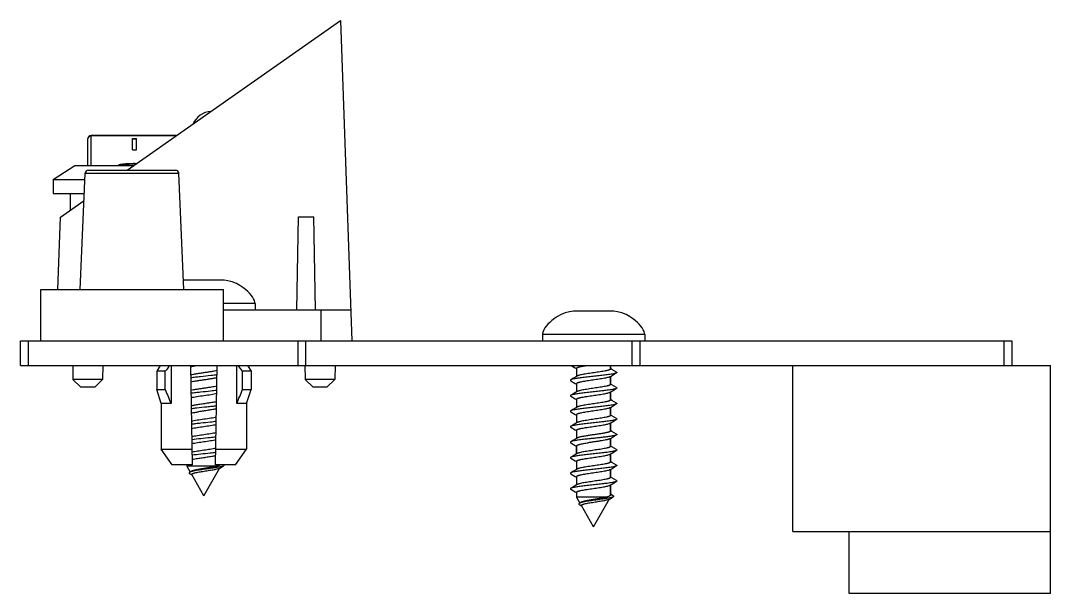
# Model space of a CAD drawing. Extents: x 0 to 420, y -115 to 297.
# Drawn here: x 213.9 to 280.4, y 152.2 to 189.2 of the extents above; entities that cross this region are included whole.
import ezdxf

# ---------------------------------------------------------------- set-up
doc = ezdxf.new("R2010")
doc.units = 0
doc.header["$LTSCALE"] = 23.1
doc.layers.get('0').update_dxf_attribs({"linetype": 'CONTINUOUS'})
doc.layers.add('02___PRT_ALL_AXES', color=7, linetype='CONTINUOUS')

msp = doc.modelspace()

# ---------------------------------------------------------------- linework, layer by layer
at = {"color": 7, "linetype": 'CONTINUOUS'}
for p, q in [((220.756, 179.543), (234.539, 189.194)), ((234.539, 189.194), (235.26, 168.543)), ((218.224, 179.843), (218.224, 181.577)), ((218.424, 179.843), (218.424, 181.777)), ((223.947, 181.777), (218.424, 181.777)), ((223.919, 181.758), (218.424, 181.758)), ((221.099, 180.864), (221.099, 181.599)), ((221.099, 181.599), (221.349, 181.599)), ((221.099, 181.572), (221.349, 181.572)), ((221.349, 180.864), (221.349, 181.599)), ((221.099, 180.864), (221.349, 180.864)), ((215.974, 178.943), (217.374, 179.843)), ((217.374, 179.843), (221.184, 179.843)), ((220.474, 179.891), (220.474, 179.862)), ((215.974, 178.943), (215.974, 178.043)), ((215.974, 178.943), (218.034, 178.943)), ((217.724, 171.843), (218.052, 179.352)), ((218.052, 179.352), (224.096, 179.352)), ((218.251, 179.543), (223.896, 179.543)), ((224.424, 171.843), (224.096, 179.352)), ((215.974, 178.043), (217.994, 178.043)), ((216.441, 176.522), (217.975, 177.596)), ((217.074, 178.043), (217.074, 176.965)), ((216.277, 171.843), (216.441, 176.522)), ((231.711, 170.543), (231.816, 176.543)), ((231.816, 176.543), (232.806, 176.543)), ((232.911, 170.543), (232.806, 176.543)), ((224.411, 172.443), (224.398, 172.441)), ((224.507, 172.443), (224.411, 172.443)), ((224.508, 172.442), (224.507, 172.443)), ((225.107, 172.443), (224.56, 172.443)), ((225.108, 172.442), (225.107, 172.443)), ((226.202, 172.443), (225.22, 172.443)), ((226.315, 172.443), (226.315, 172.442)), ((226.862, 172.443), (226.315, 172.443)), ((226.915, 172.443), (226.915, 172.442)), ((227.011, 172.443), (226.915, 172.443)), ((215.174, 168.543), (215.174, 171.843)), ((215.174, 171.843), (226.974, 171.843)), ((226.974, 168.543), (226.974, 171.843)), ((229.011, 170.943), (226.974, 170.943)), ((229.011, 170.943), (229.011, 170.543)), ((226.974, 170.543), (235.19, 170.543)), ((233.26, 170.543), (233.26, 168.543)), ((249.67, 170.443), (249.574, 170.443)), ((249.67, 170.442), (249.67, 170.443)), ((250.27, 170.443), (249.722, 170.443)), ((250.27, 170.442), (250.27, 170.443)), ((251.365, 170.443), (250.383, 170.443)), ((251.477, 170.443), (251.477, 170.442)), ((252.025, 170.443), (251.477, 170.443)), ((252.077, 170.443), (252.077, 170.442)), ((252.174, 170.443), (252.077, 170.443)), ((247.574, 168.943), (247.574, 168.543)), ((254.174, 168.943), (247.574, 168.943)), ((254.174, 168.943), (254.174, 168.543)), ((213.874, 166.943), (213.874, 168.543)), ((213.874, 168.543), (277.874, 168.543)), ((214.374, 166.943), (214.374, 168.543)), ((231.775, 168.543), (231.775, 166.943)), ((232.275, 168.543), (232.275, 166.943)), ((253.374, 166.943), (253.374, 168.543)), ((253.874, 166.943), (253.874, 168.543)), ((277.374, 168.543), (277.374, 166.943)), ((277.874, 168.543), (277.874, 166.943)), ((213.874, 166.943), (280.374, 166.943)), ((217.239, 166.944), (217.255, 166.043)), ((219.183, 166.944), (219.168, 166.043)), ((222.895, 166.943), (222.661, 166.569)), ((223.59, 166.943), (223.59, 164.492)), ((224.849, 166.943), (224.961, 160.543)), ((226.461, 160.543), (226.573, 166.943)), ((227.832, 164.492), (227.832, 166.943)), ((228.527, 166.943), (228.761, 166.569)), ((232.239, 166.944), (232.255, 166.043)), ((234.183, 166.944), (234.168, 166.043)), ((249.434, 166.943), (249.694, 166.79)), ((251.974, 166.724), (251.974, 166.943)), ((263.734, 156.243), (263.734, 166.943)), ((280.374, 152.243), (280.374, 166.943)), ((222.661, 166.569), (222.661, 165.392)), ((223.213, 166.569), (222.661, 166.569)), ((223.213, 165.392), (223.213, 166.569)), ((228.209, 165.392), (228.209, 166.569)), ((228.761, 166.569), (228.209, 166.569)), ((228.761, 166.569), (228.761, 165.392)), ((249.694, 166.79), (249.774, 166.742)), ((252.056, 166.695), (251.974, 166.743)), ((252.349, 166.522), (252.056, 166.695)), ((217.764, 165.543), (217.255, 166.043)), ((219.168, 166.043), (217.255, 166.043)), ((218.659, 165.543), (219.168, 166.043)), ((232.764, 165.543), (232.255, 166.043)), ((234.168, 166.043), (232.255, 166.043)), ((233.659, 165.543), (234.168, 166.043)), ((249.398, 165.964), (249.694, 165.79)), ((249.694, 165.79), (249.774, 165.742)), ((251.974, 165.724), (251.974, 166.242)), ((252.056, 165.695), (251.974, 165.743)), ((252.349, 165.522), (252.056, 165.695)), ((218.659, 165.543), (217.764, 165.543)), ((222.961, 164.492), (222.661, 165.392)), ((222.661, 165.392), (223.213, 165.392)), ((228.209, 165.392), (228.761, 165.392)), ((228.461, 164.492), (228.761, 165.392)), ((233.659, 165.543), (232.764, 165.543)), ((249.398, 164.964), (249.694, 164.79)), ((251.974, 164.724), (251.974, 165.242)), ((222.961, 164.492), (222.961, 161.543)), ((223.59, 164.492), (222.961, 164.492)), ((228.461, 164.492), (227.832, 164.492)), ((228.461, 164.492), (228.461, 161.543)), ((249.694, 164.79), (249.774, 164.742)), ((252.056, 164.695), (251.974, 164.743)), ((252.349, 164.522), (252.056, 164.695)), ((249.398, 163.964), (249.694, 163.79)), ((249.694, 163.79), (249.774, 163.742)), ((251.974, 163.724), (251.974, 164.242)), ((252.056, 163.695), (251.974, 163.743)), ((252.349, 163.522), (252.056, 163.695)), ((249.398, 162.964), (249.694, 162.79)), ((251.974, 162.724), (251.974, 163.242)), ((249.694, 162.79), (249.774, 162.742)), ((252.056, 162.695), (251.974, 162.743)), ((252.349, 162.522), (252.056, 162.695)), ((249.398, 161.964), (249.694, 161.79)), ((249.694, 161.79), (249.774, 161.742)), ((249.774, 161.243), (249.774, 161.762)), ((251.974, 161.724), (251.974, 162.242)), ((252.056, 161.695), (251.974, 161.743)), ((252.349, 161.522), (252.056, 161.695)), ((223.661, 160.543), (222.961, 161.543)), ((222.961, 161.543), (224.944, 161.543)), ((226.479, 161.543), (228.461, 161.543)), ((227.761, 160.543), (228.461, 161.543)), ((249.398, 160.964), (249.694, 160.79)), ((251.974, 160.724), (251.974, 161.242)), ((224.961, 160.543), (223.661, 160.543)), ((226.559, 160.448), (224.611, 160.448)), ((225.711, 158.543), (226.749, 160.34)), ((227.761, 160.543), (226.461, 160.543)), ((226.729, 160.328), (226.976, 160.472)), ((249.694, 160.79), (249.774, 160.742)), ((252.056, 160.695), (251.974, 160.743)), ((252.349, 160.522), (252.056, 160.695)), ((224.805, 159.965), (224.934, 159.889)), ((224.882, 160.105), (224.828, 160.072)), ((225.711, 158.543), (224.925, 159.904)), ((249.398, 159.964), (249.694, 159.79)), ((249.694, 159.79), (249.774, 159.742)), ((251.974, 159.724), (251.974, 160.242)), ((252.056, 159.695), (251.974, 159.743)), ((252.349, 159.522), (252.056, 159.695)), ((249.398, 158.964), (249.694, 158.79)), ((251.974, 158.603), (251.974, 159.242)), ((249.694, 158.79), (249.774, 158.742)), ((251.721, 158.448), (249.774, 158.448)), ((250.874, 156.543), (251.911, 158.34)), ((251.892, 158.328), (252.139, 158.472)), ((252.142, 158.538), (251.974, 158.64)), ((249.968, 157.965), (250.096, 157.889)), ((250.045, 158.105), (249.991, 158.072)), ((250.874, 156.543), (250.088, 157.904)), ((263.734, 156.243), (280.374, 156.243)), ((267.374, 152.243), (267.374, 156.243)), ((280.374, 152.243), (267.374, 152.243))]:
    msp.add_line(p, q, dxfattribs=at)
for points in [[(229.011, 170.943), (229.005, 171.018), (228.974, 171.136), (228.921, 171.254), (228.851, 171.371), (228.764, 171.489), (228.66, 171.608), (228.538, 171.729), (228.396, 171.852), (228.23, 171.977), (228.037, 172.101), (227.808, 172.225), (227.541, 172.338), (227.259, 172.416), (227.011, 172.443)], [(249.574, 170.443), (249.325, 170.416), (249.044, 170.338), (248.777, 170.225), (248.548, 170.101), (248.355, 169.977), (248.189, 169.852), (248.047, 169.729), (247.925, 169.608), (247.821, 169.489), (247.734, 169.371), (247.664, 169.254), (247.611, 169.136), (247.58, 169.018), (247.574, 168.943)], [(254.174, 168.943), (254.167, 169.018), (254.136, 169.136), (254.084, 169.254), (254.013, 169.371), (253.926, 169.489), (253.822, 169.608), (253.7, 169.729), (253.558, 169.852), (253.393, 169.977), (253.2, 170.101), (252.971, 170.225), (252.703, 170.338), (252.422, 170.416), (252.174, 170.443)], [(249.807, 166.263), (249.54, 166.105), (249.398, 166.022)], [(251.941, 166.223), (252.205, 166.379), (252.349, 166.464)], [(249.807, 165.263), (249.54, 165.105), (249.398, 165.022)], [(251.941, 165.223), (252.205, 165.379), (252.349, 165.464)], [(249.807, 164.263), (249.54, 164.105), (249.398, 164.022)], [(251.941, 164.223), (252.205, 164.379), (252.349, 164.464)], [(249.807, 163.263), (249.54, 163.105), (249.398, 163.022)], [(251.941, 163.223), (252.205, 163.379), (252.349, 163.464)], [(249.807, 162.263), (249.54, 162.105), (249.398, 162.022)], [(251.941, 162.223), (252.205, 162.379), (252.349, 162.464)], [(249.807, 161.263), (249.54, 161.105), (249.398, 161.022)], [(251.941, 161.223), (252.205, 161.379), (252.349, 161.464)], [(251.941, 160.223), (252.205, 160.379), (252.349, 160.464)], [(249.807, 160.263), (249.54, 160.105), (249.398, 160.022)], [(249.807, 159.263), (249.54, 159.105), (249.398, 159.022)], [(251.941, 159.223), (252.205, 159.379), (252.349, 159.464)]]:
    msp.add_lwpolyline(points, dxfattribs=at)
for centre, radius, start, end in [((226.277, 181.943), 1.4, 94.52496, 155.6671), ((218.424, 181.577), 0.2, 90.85647, 179.99692), ((218.424, 181.58), 0.197, 90.00031, 90.86641), ((218.251, 179.343), 0.2, 90, 177.5), ((223.896, 179.343), 0.2, 2.5, 90), ((224.56, 171.132), 1.31, 90.01825, 92.30798), ((225.217, 166.8), 5.642, 89.96699, 91.11266), ((226.205, 166.8), 5.642, 88.88734, 90.03301), ((226.862, 171.132), 1.31, 87.69202, 89.98175), ((249.723, 169.132), 1.31, 90.01825, 92.30798), ((250.38, 164.8), 5.642, 89.96699, 91.11266), ((251.368, 164.8), 5.642, 88.88734, 90.03301), ((252.025, 169.132), 1.31, 87.69202, 89.98175), ((240.752, 153.201), 22.052, 141.45179, 142.6854), ((210.671, 153.201), 22.052, 37.31459, 38.54819), ((265.522, 182.57), 45.664, 202.09879, 203.32298), ((185.9, 182.57), 45.663, 336.67698, 337.90118), ((225.623, 165.831), 4.32, 281.30204, 281.43559)]:
    msp.add_arc(centre, radius, start, end, dxfattribs=at)
for points, knots in [([(218.224, 181.577), (218.224, 181.601), (218.235, 181.649), (218.28, 181.709), (218.346, 181.749), (218.398, 181.758), (218.424, 181.758)], [0, 0, 0, 0, 0.238313, 0.483598, 0.738487, 1, 1, 1, 1]), ([(220.224, 179.891), (220.224, 179.895), (220.229, 179.9), (220.237, 179.904), (220.253, 179.91), (220.279, 179.918), (220.32, 179.927), (220.37, 179.936), (220.457, 179.948), (220.587, 179.962), (220.764, 179.975), (220.962, 179.984), (221.173, 179.988), (221.316, 179.987), (221.388, 179.986)], [0, 0, 0, 0, 0.008413, 0.01555, 0.024953, 0.050746, 0.085783, 0.129741, 0.182132, 0.309654, 0.462477, 0.63383, 0.815873, 1, 1, 1, 1]), ([(220.25, 179.877), (220.246, 179.878), (220.239, 179.88), (220.23, 179.883), (220.224, 179.888), (220.224, 179.891)], [0, 0, 0, 0, 0.383519, 0.670962, 1, 1, 1, 1]), ([(220.249, 179.879), (220.261, 179.883), (220.288, 179.89), (220.361, 179.905), (220.423, 179.914), (220.468, 179.919)], [0, 0, 0, 0, 0.161637, 0.384267, 1, 1, 1, 1]), ([(220.47, 179.856), (220.424, 179.858), (220.362, 179.861), (220.289, 179.869), (220.261, 179.874), (220.25, 179.877)], [0, 0, 0, 0, 0.617101, 0.839567, 1, 1, 1, 1]), ([(220.468, 179.919), (220.535, 179.927), (220.681, 179.94), (220.828, 179.949), (220.907, 179.952)], [0, 0, 0, 0, 0.455749, 1, 1, 1, 1]), ([(221.188, 179.846), (221.056, 179.846), (220.867, 179.847), (220.627, 179.85), (220.519, 179.854), (220.47, 179.856)], [0, 0, 0, 0, 0.550479, 0.792491, 1, 1, 1, 1]), ([(221.348, 179.958), (221.294, 179.959), (221.186, 179.959), (221.028, 179.957), (220.879, 179.951), (220.747, 179.942), (220.649, 179.932), (220.584, 179.923), (220.546, 179.917), (220.516, 179.911), (220.496, 179.905), (220.484, 179.901), (220.478, 179.898), (220.474, 179.894), (220.474, 179.891)], [0, 0, 0, 0, 0.183962, 0.366429, 0.537642, 0.690678, 0.818062, 0.870421, 0.914432, 0.949444, 0.975158, 0.98452, 0.991624, 1, 1, 1, 1]), ([(220.474, 179.891), (220.474, 179.889), (220.477, 179.886), (220.482, 179.884), (220.491, 179.88), (220.507, 179.877), (220.543, 179.871), (220.602, 179.866), (220.691, 179.861), (220.799, 179.857), (220.922, 179.854), (221.057, 179.853), (221.15, 179.853), (221.198, 179.852)], [0, 0, 0, 0, 0.008351, 0.015102, 0.023939, 0.048175, 0.081253, 0.173124, 0.295802, 0.44564, 0.616687, 0.803761, 1, 1, 1, 1]), ([(220.474, 179.862), (220.474, 179.861), (220.474, 179.858), (220.477, 179.856), (220.479, 179.855)], [0, 0, 0, 0, 0.191693, 1, 1, 1, 1]), ([(224.847, 166.868), (224.907, 166.882), (225.041, 166.909), (225.175, 166.931), (225.249, 166.943)], [0, 0, 0, 0, 0.454883, 1, 1, 1, 1]), ([(249.774, 166.762), (249.774, 166.766), (249.776, 166.774), (249.785, 166.786), (249.8, 166.797), (249.819, 166.808), (249.844, 166.819), (249.886, 166.835), (249.952, 166.855), (250.045, 166.877), (250.155, 166.899), (250.278, 166.921), (250.366, 166.936), (250.411, 166.943)], [0, 0, 0, 0, 0.017212, 0.037975, 0.064378, 0.097386, 0.13738, 0.184483, 0.299684, 0.441569, 0.607714, 0.795051, 1, 1, 1, 1]), ([(226.571, 166.617), (226.514, 166.603), (226.387, 166.578), (226.183, 166.544), (225.955, 166.509), (225.715, 166.474), (225.475, 166.44), (225.247, 166.405), (225.042, 166.371), (224.914, 166.345), (224.856, 166.332)], [0, 0, 0, 0, 0.101802, 0.222907, 0.357542, 0.499179, 0.640924, 0.775881, 0.897506, 1, 1, 1, 1]), ([(226.566, 166.339), (226.431, 166.322), (226.072, 166.28), (225.604, 166.232), (225.171, 166.185), (224.962, 166.16), (224.863, 166.147)], [0, 0, 0, 0, 0.238028, 0.631977, 0.824112, 1, 1, 1, 1]), ([(252.349, 166.464), (252.34, 166.458), (252.317, 166.448), (252.277, 166.435), (252.226, 166.421), (252.139, 166.402), (252.007, 166.378), (251.786, 166.346), (251.491, 166.31), (251.127, 166.27), (250.747, 166.229), (250.374, 166.189), (250.081, 166.155), (249.87, 166.127), (249.735, 166.106), (249.62, 166.086), (249.525, 166.066), (249.46, 166.048), (249.421, 166.033), (249.405, 166.026), (249.398, 166.022)], [0, 0, 0, 0, 0.010762, 0.024902, 0.042426, 0.063266, 0.114358, 0.176806, 0.287759, 0.412844, 0.54374, 0.671719, 0.788256, 0.839778, 0.885643, 0.92511, 0.957573, 0.982589, 0.992239, 1, 1, 1, 1]), ([(251.974, 166.724), (251.974, 166.719), (251.969, 166.707), (251.954, 166.693), (251.931, 166.679), (251.9, 166.665), (251.861, 166.651), (251.813, 166.636), (251.758, 166.622), (251.671, 166.602), (251.546, 166.578), (251.316, 166.539), (251.003, 166.492), (250.682, 166.446), (250.43, 166.408), (250.258, 166.38), (250.106, 166.352), (249.98, 166.324), (249.892, 166.299), (249.837, 166.279), (249.816, 166.268), (249.807, 166.263)], [0, 0, 0, 0, 0.006752, 0.01558, 0.027474, 0.042774, 0.061561, 0.083787, 0.109334, 0.138035, 0.204044, 0.279823, 0.450929, 0.62977, 0.714963, 0.793673, 0.863417, 0.922057, 0.967905, 0.985692, 1, 1, 1, 1]), ([(252.349, 166.522), (252.353, 166.52), (252.359, 166.515), (252.367, 166.508), (252.372, 166.501), (252.374, 166.493), (252.372, 166.485), (252.367, 166.478), (252.359, 166.47), (252.353, 166.466), (252.349, 166.464)], [0, 0, 0, 0, 0.164204, 0.297912, 0.406509, 0.499988, 0.593454, 0.70208, 0.835832, 1, 1, 1, 1]), ([(226.563, 166.153), (226.506, 166.14), (226.38, 166.115), (226.177, 166.081), (225.952, 166.047), (225.715, 166.012), (225.478, 165.978), (225.252, 165.944), (225.049, 165.91), (224.922, 165.885), (224.864, 165.872)], [0, 0, 0, 0, 0.102429, 0.223648, 0.358016, 0.499191, 0.640473, 0.77516, 0.896892, 1, 1, 1, 1]), ([(226.554, 165.613), (226.496, 165.6), (226.371, 165.575), (226.171, 165.542), (225.948, 165.508), (225.715, 165.474), (225.481, 165.441), (225.259, 165.407), (225.057, 165.373), (224.931, 165.349), (224.874, 165.336)], [0, 0, 0, 0, 0.103163, 0.224517, 0.35858, 0.499207, 0.639944, 0.774323, 0.896178, 1, 1, 1, 1]), ([(249.398, 166.022), (249.395, 166.02), (249.388, 166.015), (249.38, 166.008), (249.375, 166.001), (249.373, 165.993), (249.375, 165.985), (249.38, 165.978), (249.388, 165.97), (249.395, 165.966), (249.398, 165.964)], [0, 0, 0, 0, 0.164216, 0.297953, 0.406529, 0.499994, 0.593454, 0.702043, 0.835803, 1, 1, 1, 1]), ([(251.941, 166.223), (251.932, 166.217), (251.91, 166.207), (251.856, 166.186), (251.768, 166.162), (251.641, 166.134), (251.489, 166.106), (251.318, 166.078), (251.065, 166.039), (250.745, 165.994), (250.431, 165.947), (250.201, 165.908), (250.077, 165.884), (249.989, 165.864), (249.934, 165.849), (249.887, 165.835), (249.847, 165.821), (249.816, 165.807), (249.793, 165.793), (249.778, 165.778), (249.774, 165.767), (249.774, 165.762)], [0, 0, 0, 0, 0.014307, 0.032092, 0.077938, 0.136576, 0.206322, 0.285029, 0.370218, 0.549062, 0.720175, 0.795956, 0.861967, 0.890669, 0.916215, 0.93844, 0.957226, 0.972525, 0.98442, 0.993248, 1, 1, 1, 1]), ([(251.974, 165.724), (251.974, 165.719), (251.969, 165.707), (251.954, 165.693), (251.931, 165.679), (251.9, 165.665), (251.861, 165.651), (251.813, 165.636), (251.758, 165.622), (251.671, 165.602), (251.546, 165.578), (251.316, 165.539), (251.003, 165.492), (250.682, 165.446), (250.43, 165.408), (250.258, 165.38), (250.106, 165.352), (249.98, 165.324), (249.892, 165.299), (249.837, 165.279), (249.816, 165.268), (249.807, 165.263)], [0, 0, 0, 0, 0.006752, 0.01558, 0.027474, 0.042773, 0.061558, 0.083782, 0.109327, 0.138026, 0.204035, 0.279819, 0.45094, 0.629782, 0.714975, 0.793686, 0.86343, 0.922066, 0.967909, 0.985693, 1, 1, 1, 1]), ([(226.545, 165.337), (226.413, 165.32), (226.062, 165.279), (225.603, 165.232), (225.18, 165.186), (224.976, 165.162), (224.878, 165.149)], [0, 0, 0, 0, 0.238847, 0.631913, 0.82372, 1, 1, 1, 1]), ([(224.882, 164.876), (224.939, 164.889), (225.064, 164.913), (225.342, 164.959), (225.715, 165.012), (226.087, 165.066), (226.364, 165.112), (226.488, 165.136), (226.545, 165.149)], [0, 0, 0, 0, 0.104418, 0.22637, 0.500765, 0.774748, 0.896218, 1, 1, 1, 1]), ([(249.398, 165.022), (249.395, 165.02), (249.388, 165.015), (249.38, 165.008), (249.375, 165.001), (249.373, 164.993), (249.375, 164.985), (249.38, 164.978), (249.388, 164.97), (249.395, 164.966), (249.398, 164.964)], [0, 0, 0, 0, 0.164173, 0.297891, 0.40651, 0.499994, 0.593473, 0.702102, 0.835838, 1, 1, 1, 1]), ([(252.349, 165.464), (252.34, 165.458), (252.317, 165.448), (252.277, 165.435), (252.226, 165.421), (252.139, 165.402), (252.007, 165.378), (251.786, 165.346), (251.491, 165.31), (251.127, 165.27), (250.747, 165.229), (250.374, 165.189), (250.081, 165.155), (249.87, 165.127), (249.735, 165.106), (249.62, 165.086), (249.525, 165.066), (249.46, 165.048), (249.421, 165.033), (249.405, 165.026), (249.398, 165.022)], [0, 0, 0, 0, 0.010762, 0.024901, 0.042427, 0.063265, 0.114356, 0.176805, 0.287759, 0.412843, 0.543739, 0.671717, 0.788256, 0.839776, 0.885641, 0.92511, 0.957571, 0.982587, 0.992237, 1, 1, 1, 1]), ([(249.774, 164.762), (249.774, 164.767), (249.778, 164.778), (249.793, 164.793), (249.816, 164.807), (249.847, 164.821), (249.887, 164.835), (249.934, 164.849), (249.989, 164.864), (250.077, 164.884), (250.201, 164.908), (250.431, 164.947), (250.745, 164.994), (251.065, 165.039), (251.318, 165.078), (251.489, 165.106), (251.641, 165.134), (251.768, 165.162), (251.856, 165.186), (251.91, 165.207), (251.932, 165.217), (251.941, 165.223)], [0, 0, 0, 0, 0.006752, 0.01558, 0.027474, 0.042772, 0.061557, 0.08378, 0.109326, 0.138025, 0.204034, 0.279817, 0.450936, 0.629779, 0.714973, 0.793685, 0.86343, 0.922065, 0.967908, 0.985693, 1, 1, 1, 1]), ([(252.349, 165.522), (252.353, 165.52), (252.359, 165.515), (252.367, 165.508), (252.372, 165.501), (252.374, 165.493), (252.372, 165.485), (252.367, 165.478), (252.359, 165.47), (252.353, 165.466), (252.349, 165.464)], [0, 0, 0, 0, 0.164182, 0.297953, 0.406566, 0.500024, 0.593492, 0.702072, 0.835786, 1, 1, 1, 1]), ([(225.371, 164.424), (225.285, 164.411), (225.125, 164.385), (224.966, 164.356), (224.894, 164.341)], [0, 0, 0, 0, 0.541456, 1, 1, 1, 1]), ([(226.53, 164.335), (226.431, 164.322), (226.224, 164.298), (225.796, 164.251), (225.468, 164.217), (225.248, 164.193)], [0, 0, 0, 0, 0.232649, 0.485162, 1, 1, 1, 1]), ([(226.534, 164.608), (226.454, 164.591), (226.276, 164.558), (225.992, 164.514), (225.685, 164.47), (225.476, 164.44), (225.371, 164.424)], [0, 0, 0, 0, 0.20998, 0.460471, 0.731169, 1, 1, 1, 1]), ([(252.349, 164.464), (252.34, 164.458), (252.317, 164.448), (252.277, 164.435), (252.226, 164.421), (252.139, 164.402), (252.007, 164.378), (251.786, 164.346), (251.491, 164.31), (251.127, 164.27), (250.747, 164.229), (250.374, 164.189), (250.081, 164.155), (249.87, 164.127), (249.735, 164.106), (249.62, 164.086), (249.525, 164.066), (249.46, 164.048), (249.421, 164.033), (249.405, 164.026), (249.398, 164.022)], [0, 0, 0, 0, 0.010761, 0.024901, 0.042425, 0.063265, 0.114356, 0.176805, 0.287759, 0.412843, 0.543739, 0.671718, 0.788256, 0.839777, 0.885641, 0.92511, 0.957573, 0.982587, 0.992239, 1, 1, 1, 1]), ([(251.974, 164.724), (251.974, 164.719), (251.969, 164.707), (251.954, 164.693), (251.931, 164.679), (251.9, 164.665), (251.861, 164.651), (251.813, 164.636), (251.758, 164.622), (251.671, 164.602), (251.546, 164.578), (251.316, 164.539), (251.003, 164.492), (250.682, 164.446), (250.43, 164.408), (250.258, 164.38), (250.106, 164.352), (249.98, 164.324), (249.892, 164.299), (249.837, 164.279), (249.816, 164.268), (249.807, 164.263)], [0, 0, 0, 0, 0.006752, 0.01558, 0.027476, 0.042776, 0.061564, 0.08379, 0.109338, 0.13804, 0.20405, 0.279829, 0.450943, 0.629782, 0.71497, 0.793674, 0.863417, 0.922057, 0.967905, 0.985692, 1, 1, 1, 1]), ([(252.349, 164.522), (252.353, 164.52), (252.359, 164.515), (252.367, 164.508), (252.372, 164.501), (252.374, 164.493), (252.372, 164.485), (252.367, 164.478), (252.359, 164.47), (252.353, 164.466), (252.349, 164.464)], [0, 0, 0, 0, 0.164216, 0.297955, 0.406531, 0.499995, 0.593454, 0.70204, 0.835799, 1, 1, 1, 1]), ([(225.248, 164.193), (225.217, 164.189), (225.099, 164.176), (224.982, 164.162), (224.895, 164.151)], [0, 0, 0, 0, 0.260803, 1, 1, 1, 1]), ([(224.901, 163.88), (224.973, 163.896), (225.129, 163.924), (225.286, 163.949), (225.371, 163.962)], [0, 0, 0, 0, 0.459788, 1, 1, 1, 1]), ([(226.517, 163.605), (226.461, 163.593), (226.339, 163.57), (226.072, 163.526), (225.714, 163.474), (225.356, 163.423), (225.088, 163.379), (224.966, 163.356), (224.91, 163.344)], [0, 0, 0, 0, 0.105756, 0.22759, 0.499354, 0.771467, 0.893709, 1, 1, 1, 1]), ([(226.525, 164.144), (226.445, 164.127), (226.268, 164.095), (225.986, 164.052), (225.682, 164.008), (225.474, 163.978), (225.371, 163.962)], [0, 0, 0, 0, 0.211234, 0.461842, 0.731951, 1, 1, 1, 1]), ([(249.398, 164.022), (249.395, 164.02), (249.388, 164.015), (249.38, 164.008), (249.375, 164.001), (249.373, 163.993), (249.375, 163.985), (249.38, 163.978), (249.388, 163.97), (249.395, 163.966), (249.398, 163.964)], [0, 0, 0, 0, 0.164165, 0.297916, 0.406544, 0.500013, 0.593494, 0.702095, 0.835803, 1, 1, 1, 1]), ([(251.941, 164.223), (251.932, 164.217), (251.91, 164.207), (251.856, 164.186), (251.768, 164.162), (251.641, 164.134), (251.489, 164.106), (251.318, 164.078), (251.065, 164.039), (250.745, 163.994), (250.431, 163.947), (250.201, 163.908), (250.077, 163.884), (249.989, 163.864), (249.934, 163.849), (249.887, 163.835), (249.847, 163.821), (249.816, 163.807), (249.793, 163.793), (249.778, 163.778), (249.774, 163.767), (249.774, 163.762)], [0, 0, 0, 0, 0.014307, 0.032092, 0.077938, 0.136576, 0.206322, 0.285029, 0.370218, 0.549062, 0.720175, 0.795956, 0.861967, 0.890669, 0.916215, 0.93844, 0.957226, 0.972525, 0.98442, 0.993248, 1, 1, 1, 1]), ([(251.974, 163.724), (251.974, 163.719), (251.969, 163.707), (251.954, 163.693), (251.931, 163.679), (251.9, 163.665), (251.861, 163.651), (251.813, 163.636), (251.758, 163.622), (251.671, 163.602), (251.546, 163.578), (251.316, 163.539), (251.003, 163.492), (250.682, 163.446), (250.43, 163.408), (250.258, 163.38), (250.106, 163.352), (249.98, 163.324), (249.892, 163.299), (249.837, 163.279), (249.816, 163.268), (249.807, 163.263)], [0, 0, 0, 0, 0.006752, 0.01558, 0.027473, 0.042772, 0.061557, 0.083781, 0.109326, 0.138027, 0.204036, 0.279818, 0.450931, 0.629774, 0.714969, 0.793681, 0.863427, 0.922063, 0.967907, 0.985693, 1, 1, 1, 1]), ([(226.513, 163.333), (226.386, 163.317), (226.049, 163.278), (225.609, 163.232), (225.203, 163.188), (225.007, 163.165), (224.912, 163.153)], [0, 0, 0, 0, 0.239753, 0.631181, 0.822647, 1, 1, 1, 1]), ([(224.919, 162.884), (224.975, 162.896), (225.096, 162.918), (225.361, 162.961), (225.714, 163.012), (226.067, 163.063), (226.332, 163.107), (226.452, 163.129), (226.508, 163.141)], [0, 0, 0, 0, 0.106837, 0.229165, 0.500617, 0.771736, 0.893674, 1, 1, 1, 1]), ([(249.398, 163.022), (249.395, 163.02), (249.388, 163.015), (249.38, 163.008), (249.375, 163.001), (249.373, 162.993), (249.375, 162.985), (249.38, 162.978), (249.388, 162.97), (249.395, 162.966), (249.398, 162.964)], [0, 0, 0, 0, 0.164197, 0.297957, 0.406548, 0.500007, 0.593472, 0.702048, 0.835782, 1, 1, 1, 1]), ([(252.349, 163.464), (252.34, 163.458), (252.317, 163.448), (252.277, 163.435), (252.226, 163.421), (252.139, 163.402), (252.007, 163.378), (251.786, 163.346), (251.491, 163.31), (251.127, 163.27), (250.747, 163.229), (250.374, 163.189), (250.081, 163.155), (249.87, 163.127), (249.735, 163.106), (249.62, 163.086), (249.525, 163.066), (249.46, 163.048), (249.421, 163.033), (249.405, 163.026), (249.398, 163.022)], [0, 0, 0, 0, 0.010762, 0.024902, 0.042426, 0.063266, 0.114358, 0.176806, 0.287759, 0.412844, 0.54374, 0.671719, 0.788256, 0.839778, 0.885642, 0.92511, 0.957574, 0.982589, 0.99224, 1, 1, 1, 1]), ([(249.774, 162.762), (249.774, 162.767), (249.778, 162.778), (249.793, 162.793), (249.816, 162.807), (249.847, 162.821), (249.887, 162.835), (249.934, 162.849), (249.989, 162.864), (250.077, 162.884), (250.201, 162.908), (250.431, 162.947), (250.745, 162.994), (251.065, 163.039), (251.318, 163.078), (251.489, 163.106), (251.641, 163.134), (251.768, 163.162), (251.856, 163.186), (251.91, 163.207), (251.932, 163.217), (251.941, 163.223)], [0, 0, 0, 0, 0.006752, 0.01558, 0.027475, 0.042774, 0.06156, 0.083785, 0.10933, 0.13803, 0.204039, 0.279824, 0.450946, 0.629785, 0.714975, 0.793684, 0.863428, 0.922065, 0.967909, 0.985694, 1, 1, 1, 1]), ([(252.349, 163.522), (252.353, 163.52), (252.359, 163.515), (252.367, 163.508), (252.372, 163.501), (252.374, 163.493), (252.372, 163.485), (252.367, 163.478), (252.359, 163.47), (252.353, 163.466), (252.349, 163.464)], [0, 0, 0, 0, 0.164203, 0.29791, 0.406506, 0.499985, 0.593452, 0.702077, 0.835832, 1, 1, 1, 1]), ([(226.498, 162.601), (226.442, 162.589), (226.323, 162.567), (226.062, 162.524), (225.714, 162.474), (225.367, 162.424), (225.105, 162.382), (224.985, 162.359), (224.93, 162.348)], [0, 0, 0, 0, 0.106972, 0.229015, 0.49936, 0.77003, 0.89248, 1, 1, 1, 1]), ([(226.494, 162.33), (226.368, 162.315), (226.04, 162.277), (225.518, 162.223), (225.122, 162.18), (224.93, 162.156)], [0, 0, 0, 0, 0.240372, 0.630936, 1, 1, 1, 1]), ([(250.534, 162.424), (250.45, 162.411), (250.329, 162.392), (250.174, 162.364), (250.074, 162.345), (249.986, 162.325), (249.912, 162.305), (249.853, 162.286), (249.82, 162.271), (249.807, 162.263)], [0, 0, 0, 0, 0.340127, 0.492792, 0.630716, 0.751847, 0.854489, 0.937396, 1, 1, 1, 1]), ([(252.349, 162.464), (252.337, 162.457), (252.307, 162.444), (252.254, 162.428), (252.185, 162.412), (252.101, 162.395), (252.003, 162.378), (251.849, 162.355), (251.63, 162.326), (251.345, 162.293), (251.038, 162.26), (250.724, 162.227), (250.514, 162.204), (250.41, 162.193)], [0, 0, 0, 0, 0.020824, 0.049405, 0.085689, 0.129383, 0.180067, 0.23721, 0.368331, 0.516995, 0.676605, 0.840032, 1, 1, 1, 1]), ([(251.974, 162.724), (251.974, 162.721), (251.972, 162.714), (251.966, 162.704), (251.956, 162.695), (251.936, 162.681), (251.902, 162.665), (251.85, 162.647), (251.784, 162.629), (251.707, 162.61), (251.617, 162.592), (251.479, 162.566), (251.287, 162.535), (251.043, 162.498), (250.789, 162.462), (250.618, 162.437), (250.534, 162.424)], [0, 0, 0, 0, 0.006428, 0.013812, 0.02279, 0.033713, 0.061961, 0.099071, 0.144875, 0.198927, 0.260585, 0.329069, 0.482853, 0.652087, 0.827623, 1, 1, 1, 1]), ([(252.349, 162.522), (252.353, 162.52), (252.359, 162.515), (252.367, 162.508), (252.372, 162.501), (252.374, 162.493), (252.372, 162.485), (252.367, 162.478), (252.359, 162.47), (252.353, 162.466), (252.349, 162.464)], [0, 0, 0, 0, 0.164163, 0.297894, 0.406521, 0.500003, 0.593486, 0.702108, 0.835831, 1, 1, 1, 1]), ([(226.489, 162.137), (226.434, 162.126), (226.315, 162.104), (226.057, 162.062), (225.714, 162.012), (225.37, 161.963), (225.112, 161.921), (224.993, 161.899), (224.937, 161.888)], [0, 0, 0, 0, 0.107527, 0.229691, 0.499488, 0.769553, 0.89204, 1, 1, 1, 1]), ([(249.398, 162.022), (249.395, 162.02), (249.388, 162.015), (249.38, 162.008), (249.375, 162.001), (249.373, 161.993), (249.375, 161.985), (249.38, 161.978), (249.388, 161.97), (249.395, 161.966), (249.398, 161.964)], [0, 0, 0, 0, 0.164219, 0.29794, 0.406519, 0.499988, 0.593448, 0.702049, 0.835812, 1, 1, 1, 1]), ([(250.41, 162.193), (250.289, 162.179), (250.115, 162.159), (249.893, 162.13), (249.752, 162.109), (249.63, 162.088), (249.531, 162.067), (249.463, 162.049), (249.422, 162.034), (249.405, 162.026), (249.398, 162.022)], [0, 0, 0, 0, 0.354422, 0.511601, 0.651696, 0.772271, 0.871335, 0.947431, 0.976638, 1, 1, 1, 1]), ([(249.774, 161.762), (249.774, 161.766), (249.777, 161.776), (249.788, 161.789), (249.805, 161.801), (249.829, 161.813), (249.859, 161.825), (249.895, 161.838), (249.938, 161.85), (250.005, 161.868), (250.102, 161.889), (250.232, 161.913), (250.378, 161.938), (250.481, 161.954), (250.534, 161.962)], [0, 0, 0, 0, 0.016182, 0.036312, 0.06254, 0.095748, 0.136249, 0.184075, 0.23909, 0.301075, 0.444639, 0.611636, 0.79825, 1, 1, 1, 1]), ([(251.974, 161.724), (251.974, 161.719), (251.969, 161.707), (251.954, 161.693), (251.931, 161.679), (251.9, 161.665), (251.861, 161.651), (251.813, 161.636), (251.758, 161.622), (251.671, 161.602), (251.546, 161.578), (251.316, 161.539), (251.003, 161.492), (250.682, 161.446), (250.43, 161.408), (250.258, 161.38), (250.106, 161.352), (249.98, 161.324), (249.892, 161.299), (249.837, 161.279), (249.816, 161.268), (249.807, 161.263)], [0, 0, 0, 0, 0.006752, 0.015579, 0.027474, 0.042773, 0.061559, 0.083785, 0.109331, 0.138032, 0.204041, 0.27982, 0.450925, 0.629766, 0.71496, 0.793672, 0.863418, 0.922057, 0.967905, 0.985692, 1, 1, 1, 1]), ([(251.941, 162.223), (251.93, 162.217), (251.905, 162.205), (251.861, 162.189), (251.807, 162.173), (251.716, 162.15), (251.582, 162.122), (251.399, 162.091), (251.195, 162.059), (250.977, 162.027), (250.755, 161.995), (250.607, 161.973), (250.534, 161.962)], [0, 0, 0, 0, 0.025632, 0.058219, 0.097671, 0.143726, 0.253953, 0.384737, 0.530853, 0.686368, 0.84491, 1, 1, 1, 1]), ([(226.47, 161.595), (226.415, 161.584), (226.298, 161.563), (226.044, 161.522), (225.707, 161.473), (225.371, 161.425), (225.118, 161.384), (225.001, 161.362), (224.946, 161.351)], [0, 0, 0, 0, 0.108862, 0.231552, 0.500728, 0.769528, 0.891759, 1, 1, 1, 1]), ([(226.477, 161.328), (226.355, 161.313), (226.034, 161.277), (225.524, 161.223), (225.137, 161.181), (224.949, 161.158)], [0, 0, 0, 0, 0.240769, 0.63052, 1, 1, 1, 1]), ([(224.952, 160.891), (225.006, 160.902), (225.123, 160.923), (225.342, 160.958), (225.61, 160.997), (225.915, 161.041), (226.204, 161.085), (226.387, 161.117), (226.472, 161.133)], [0, 0, 0, 0, 0.108727, 0.231258, 0.431434, 0.637029, 0.831685, 1, 1, 1, 1]), ([(249.398, 161.022), (249.395, 161.02), (249.388, 161.015), (249.38, 161.008), (249.375, 161.001), (249.373, 160.993), (249.375, 160.985), (249.38, 160.978), (249.388, 160.97), (249.395, 160.966), (249.398, 160.964)], [0, 0, 0, 0, 0.164184, 0.297896, 0.406506, 0.499989, 0.593463, 0.702094, 0.835837, 1, 1, 1, 1]), ([(252.349, 161.464), (252.34, 161.458), (252.317, 161.448), (252.277, 161.435), (252.226, 161.421), (252.139, 161.402), (252.007, 161.378), (251.786, 161.346), (251.491, 161.31), (251.127, 161.27), (250.747, 161.229), (250.374, 161.189), (250.081, 161.155), (249.87, 161.127), (249.735, 161.106), (249.62, 161.086), (249.525, 161.066), (249.46, 161.048), (249.421, 161.033), (249.405, 161.026), (249.398, 161.022)], [0, 0, 0, 0, 0.010763, 0.024901, 0.042427, 0.063265, 0.114356, 0.176805, 0.287759, 0.412843, 0.543739, 0.671717, 0.788256, 0.839776, 0.885641, 0.92511, 0.957571, 0.982588, 0.992237, 1, 1, 1, 1]), ([(249.774, 160.762), (249.774, 160.767), (249.778, 160.778), (249.793, 160.793), (249.816, 160.807), (249.847, 160.821), (249.887, 160.835), (249.934, 160.849), (249.989, 160.864), (250.077, 160.884), (250.201, 160.908), (250.431, 160.947), (250.745, 160.994), (251.065, 161.039), (251.318, 161.078), (251.489, 161.106), (251.641, 161.134), (251.768, 161.162), (251.856, 161.186), (251.91, 161.207), (251.932, 161.217), (251.941, 161.223)], [0, 0, 0, 0, 0.006752, 0.01558, 0.027475, 0.042776, 0.061563, 0.08379, 0.109337, 0.138039, 0.204049, 0.279833, 0.450954, 0.629791, 0.714975, 0.79368, 0.863423, 0.922061, 0.967907, 0.985693, 1, 1, 1, 1]), ([(252.349, 161.522), (252.353, 161.52), (252.359, 161.515), (252.367, 161.508), (252.372, 161.501), (252.374, 161.493), (252.372, 161.485), (252.367, 161.478), (252.359, 161.47), (252.353, 161.466), (252.349, 161.464)], [0, 0, 0, 0, 0.164175, 0.297934, 0.406551, 0.500014, 0.593489, 0.702078, 0.835786, 1, 1, 1, 1]), ([(226.976, 160.472), (226.969, 160.468), (226.951, 160.46), (226.907, 160.443), (226.836, 160.422), (226.732, 160.399), (226.607, 160.375), (226.461, 160.351), (226.239, 160.317), (226.002, 160.284), (225.759, 160.25), (225.576, 160.223), (225.4, 160.197), (225.236, 160.17), (225.091, 160.142), (224.968, 160.115), (224.882, 160.09), (224.828, 160.069), (224.807, 160.058), (224.798, 160.053)], [0, 0, 0, 0, 0.011742, 0.026237, 0.063524, 0.11155, 0.169508, 0.23624, 0.310289, 0.473209, 0.557976, 0.641938, 0.722714, 0.797911, 0.865203, 0.922434, 0.967765, 0.985556, 1, 1, 1, 1]), ([(226.559, 160.448), (226.492, 160.434), (226.348, 160.406), (226.119, 160.367), (225.871, 160.327), (225.621, 160.286), (225.383, 160.244), (225.2, 160.208), (225.073, 160.177), (224.995, 160.154), (224.933, 160.132), (224.897, 160.114), (224.882, 160.105)], [0, 0, 0, 0, 0.119378, 0.25732, 0.406327, 0.557641, 0.701775, 0.829119, 0.883666, 0.930796, 0.96973, 1, 1, 1, 1]), ([(224.925, 159.904), (224.923, 159.908), (224.919, 159.919), (224.926, 159.936), (224.941, 159.951), (224.964, 159.965), (224.995, 159.98), (225.034, 159.994), (225.08, 160.008), (225.155, 160.027), (225.262, 160.051), (225.406, 160.078), (225.563, 160.104), (225.728, 160.13), (225.896, 160.156), (226.061, 160.181), (226.217, 160.206), (226.36, 160.23), (226.484, 160.254), (226.588, 160.278), (226.66, 160.298), (226.704, 160.315), (226.722, 160.324), (226.729, 160.328)], [0, 0, 0, 0, 0.008339, 0.016698, 0.027433, 0.041658, 0.059726, 0.081652, 0.107312, 0.136486, 0.20426, 0.282399, 0.367959, 0.457829, 0.548888, 0.638116, 0.722676, 0.800014, 0.867932, 0.924654, 0.968881, 0.986083, 1, 1, 1, 1]), ([(226.772, 160.543), (226.761, 160.534), (226.733, 160.517), (226.663, 160.483), (226.602, 160.462), (226.559, 160.448)], [0, 0, 0, 0, 0.186276, 0.415336, 1, 1, 1, 1]), ([(226.98, 160.538), (226.984, 160.536), (226.991, 160.531), (226.999, 160.523), (227.005, 160.514), (227.007, 160.502), (227, 160.49), (226.988, 160.48), (226.981, 160.475), (226.976, 160.472)], [0, 0, 0, 0, 0.159479, 0.289598, 0.395892, 0.488901, 0.692728, 0.830773, 1, 1, 1, 1]), ([(252.349, 160.464), (252.34, 160.458), (252.317, 160.448), (252.277, 160.435), (252.226, 160.421), (252.139, 160.402), (252.007, 160.378), (251.786, 160.346), (251.491, 160.31), (251.127, 160.27), (250.747, 160.229), (250.374, 160.189), (250.081, 160.155), (249.87, 160.127), (249.735, 160.106), (249.62, 160.086), (249.525, 160.066), (249.46, 160.048), (249.421, 160.033), (249.405, 160.026), (249.398, 160.022)], [0, 0, 0, 0, 0.010761, 0.024901, 0.042426, 0.063265, 0.114356, 0.176805, 0.287759, 0.412843, 0.543739, 0.671718, 0.788256, 0.839777, 0.885641, 0.92511, 0.957572, 0.982587, 0.992238, 1, 1, 1, 1]), ([(251.974, 160.724), (251.974, 160.719), (251.969, 160.707), (251.954, 160.693), (251.931, 160.679), (251.9, 160.665), (251.861, 160.651), (251.813, 160.636), (251.758, 160.622), (251.671, 160.602), (251.546, 160.578), (251.316, 160.539), (251.003, 160.492), (250.682, 160.446), (250.43, 160.408), (250.258, 160.38), (250.106, 160.352), (249.98, 160.324), (249.892, 160.299), (249.837, 160.279), (249.816, 160.268), (249.807, 160.263)], [0, 0, 0, 0, 0.006752, 0.01558, 0.027475, 0.042774, 0.06156, 0.083784, 0.10933, 0.13803, 0.204039, 0.279823, 0.450946, 0.629784, 0.714975, 0.793684, 0.863428, 0.922065, 0.967909, 0.985694, 1, 1, 1, 1]), ([(252.349, 160.522), (252.353, 160.52), (252.359, 160.515), (252.367, 160.508), (252.372, 160.501), (252.374, 160.493), (252.372, 160.485), (252.367, 160.478), (252.359, 160.47), (252.353, 160.466), (252.349, 160.464)], [0, 0, 0, 0, 0.164209, 0.29796, 0.406538, 0.5, 0.593461, 0.702039, 0.835791, 1, 1, 1, 1]), ([(224.798, 160.053), (224.793, 160.049), (224.784, 160.043), (224.772, 160.032), (224.766, 160.021), (224.763, 160.005), (224.773, 159.988), (224.789, 159.975), (224.799, 159.968), (224.805, 159.965)], [0, 0, 0, 0, 0.154959, 0.281875, 0.386432, 0.479319, 0.687166, 0.827984, 1, 1, 1, 1]), ([(249.398, 160.022), (249.395, 160.02), (249.388, 160.015), (249.38, 160.008), (249.375, 160.001), (249.373, 159.993), (249.375, 159.985), (249.38, 159.978), (249.388, 159.97), (249.395, 159.966), (249.398, 159.964)], [0, 0, 0, 0, 0.164162, 0.297906, 0.406536, 0.50001, 0.593493, 0.702104, 0.835816, 1, 1, 1, 1]), ([(251.941, 160.223), (251.932, 160.217), (251.91, 160.207), (251.856, 160.186), (251.768, 160.162), (251.641, 160.134), (251.489, 160.106), (251.318, 160.078), (251.065, 160.039), (250.745, 159.994), (250.431, 159.947), (250.201, 159.908), (250.077, 159.884), (249.989, 159.864), (249.934, 159.849), (249.887, 159.835), (249.847, 159.821), (249.816, 159.807), (249.793, 159.793), (249.778, 159.778), (249.774, 159.767), (249.774, 159.762)], [0, 0, 0, 0, 0.014307, 0.032092, 0.077938, 0.136576, 0.206322, 0.285029, 0.370218, 0.549062, 0.720175, 0.795956, 0.861967, 0.890669, 0.916215, 0.93844, 0.957226, 0.972525, 0.98442, 0.993248, 1, 1, 1, 1]), ([(251.974, 159.724), (251.974, 159.719), (251.969, 159.707), (251.954, 159.693), (251.931, 159.679), (251.9, 159.665), (251.861, 159.651), (251.813, 159.636), (251.758, 159.622), (251.671, 159.602), (251.546, 159.578), (251.316, 159.539), (251.003, 159.492), (250.682, 159.446), (250.43, 159.408), (250.258, 159.38), (250.106, 159.352), (249.98, 159.324), (249.892, 159.299), (249.837, 159.279), (249.816, 159.268), (249.807, 159.263)], [0, 0, 0, 0, 0.006752, 0.01558, 0.027476, 0.042776, 0.061564, 0.083791, 0.109338, 0.13804, 0.20405, 0.279828, 0.450939, 0.629779, 0.714969, 0.793674, 0.863417, 0.922057, 0.967905, 0.985692, 1, 1, 1, 1]), ([(249.398, 159.022), (249.395, 159.02), (249.388, 159.015), (249.38, 159.008), (249.375, 159.001), (249.373, 158.993), (249.375, 158.985), (249.38, 158.978), (249.388, 158.97), (249.395, 158.966), (249.398, 158.964)], [0, 0, 0, 0, 0.164188, 0.29795, 0.406551, 0.500011, 0.59348, 0.70206, 0.835781, 1, 1, 1, 1]), ([(252.349, 159.464), (252.34, 159.458), (252.317, 159.448), (252.277, 159.435), (252.226, 159.421), (252.139, 159.402), (252.007, 159.378), (251.786, 159.346), (251.491, 159.31), (251.127, 159.27), (250.747, 159.229), (250.374, 159.189), (250.081, 159.155), (249.87, 159.127), (249.735, 159.106), (249.62, 159.086), (249.525, 159.066), (249.46, 159.048), (249.421, 159.033), (249.405, 159.026), (249.398, 159.022)], [0, 0, 0, 0, 0.010761, 0.024902, 0.042426, 0.063266, 0.114357, 0.176806, 0.287759, 0.412843, 0.543739, 0.671719, 0.788256, 0.839778, 0.885642, 0.92511, 0.957574, 0.982589, 0.99224, 1, 1, 1, 1]), ([(249.774, 158.762), (249.774, 158.767), (249.778, 158.778), (249.793, 158.793), (249.816, 158.807), (249.847, 158.821), (249.887, 158.835), (249.934, 158.849), (249.989, 158.864), (250.077, 158.884), (250.201, 158.908), (250.431, 158.947), (250.745, 158.994), (251.065, 159.039), (251.318, 159.078), (251.489, 159.106), (251.641, 159.134), (251.768, 159.162), (251.856, 159.186), (251.91, 159.207), (251.932, 159.217), (251.941, 159.223)], [0, 0, 0, 0, 0.006755, 0.015582, 0.027475, 0.042774, 0.061561, 0.083784, 0.109332, 0.138032, 0.204043, 0.279825, 0.450938, 0.629781, 0.71497, 0.793677, 0.863423, 0.922062, 0.967908, 0.985693, 1, 1, 1, 1]), ([(252.349, 159.522), (252.353, 159.52), (252.359, 159.515), (252.367, 159.508), (252.372, 159.501), (252.374, 159.493), (252.372, 159.485), (252.367, 159.478), (252.359, 159.47), (252.353, 159.466), (252.349, 159.464)], [0, 0, 0, 0, 0.164213, 0.297922, 0.40651, 0.499985, 0.593448, 0.702066, 0.835825, 1, 1, 1, 1]), ([(252.139, 158.472), (252.131, 158.468), (252.114, 158.46), (252.07, 158.443), (251.999, 158.422), (251.895, 158.399), (251.769, 158.375), (251.624, 158.351), (251.401, 158.317), (251.165, 158.284), (250.921, 158.25), (250.738, 158.223), (250.562, 158.197), (250.399, 158.17), (250.253, 158.142), (250.13, 158.115), (250.044, 158.09), (249.991, 158.069), (249.97, 158.058), (249.96, 158.053)], [0, 0, 0, 0, 0.011742, 0.026237, 0.063524, 0.11155, 0.169508, 0.23624, 0.310289, 0.473209, 0.557976, 0.641938, 0.722714, 0.797911, 0.865203, 0.922434, 0.967765, 0.985556, 1, 1, 1, 1]), ([(251.721, 158.448), (251.655, 158.434), (251.51, 158.406), (251.281, 158.367), (251.034, 158.327), (250.783, 158.286), (250.545, 158.244), (250.362, 158.208), (250.235, 158.177), (250.158, 158.154), (250.095, 158.132), (250.059, 158.114), (250.045, 158.105)], [0, 0, 0, 0, 0.119378, 0.25732, 0.406327, 0.557641, 0.701775, 0.829119, 0.883666, 0.930796, 0.96973, 1, 1, 1, 1]), ([(250.088, 157.904), (250.085, 157.908), (250.082, 157.919), (250.088, 157.936), (250.103, 157.951), (250.127, 157.965), (250.158, 157.98), (250.196, 157.994), (250.243, 158.008), (250.317, 158.027), (250.425, 158.051), (250.568, 158.078), (250.725, 158.104), (250.891, 158.13), (251.059, 158.156), (251.224, 158.181), (251.38, 158.206), (251.522, 158.23), (251.647, 158.254), (251.751, 158.278), (251.822, 158.298), (251.866, 158.315), (251.884, 158.324), (251.892, 158.328)], [0, 0, 0, 0, 0.008339, 0.016698, 0.027433, 0.041658, 0.059726, 0.081652, 0.107312, 0.136486, 0.20426, 0.282399, 0.367959, 0.457829, 0.548888, 0.638116, 0.722676, 0.800014, 0.867932, 0.924654, 0.968881, 0.986083, 1, 1, 1, 1]), ([(251.974, 158.603), (251.974, 158.596), (251.97, 158.582), (251.957, 158.562), (251.936, 158.543), (251.907, 158.524), (251.871, 158.505), (251.809, 158.477), (251.758, 158.46), (251.721, 158.448)], [0, 0, 0, 0, 0.064087, 0.138408, 0.229538, 0.340739, 0.473397, 0.627825, 1, 1, 1, 1]), ([(252.142, 158.538), (252.146, 158.536), (252.153, 158.531), (252.162, 158.523), (252.167, 158.514), (252.17, 158.502), (252.162, 158.49), (252.151, 158.48), (252.143, 158.475), (252.139, 158.472)], [0, 0, 0, 0, 0.159479, 0.289598, 0.395892, 0.488901, 0.692728, 0.830773, 1, 1, 1, 1]), ([(249.96, 158.053), (249.955, 158.049), (249.946, 158.043), (249.935, 158.032), (249.928, 158.021), (249.926, 158.005), (249.936, 157.988), (249.951, 157.975), (249.962, 157.968), (249.968, 157.965)], [0, 0, 0, 0, 0.154959, 0.281875, 0.386432, 0.479319, 0.687166, 0.827984, 1, 1, 1, 1])]:
    msp.add_open_spline(points, degree=3, knots=knots, dxfattribs=at)
at = {"layer": '02___PRT_ALL_AXES', "color": 7, "linetype": 'CONTINUOUS'}
for p, q in [((251.974, 166.943), (251.974, 166.724)), ((249.774, 166.762), (249.774, 166.243)), ((249.774, 165.762), (249.774, 165.243)), ((251.974, 166.242), (251.974, 165.724)), ((251.974, 165.242), (251.974, 164.724)), ((249.774, 164.762), (249.774, 164.243)), ((249.774, 163.762), (249.774, 163.243)), ((251.974, 164.242), (251.974, 163.724)), ((251.974, 163.242), (251.974, 162.724)), ((249.774, 162.762), (249.774, 162.243)), ((249.774, 161.762), (249.774, 161.243)), ((251.974, 162.242), (251.974, 161.724)), ((251.974, 161.242), (251.974, 160.724)), ((224.611, 160.543), (224.611, 160.448)), ((224.611, 160.448), (224.829, 160.071)), ((249.774, 160.762), (249.774, 160.243)), ((249.774, 159.762), (249.774, 159.243)), ((251.974, 160.242), (251.974, 159.724)), ((251.974, 159.242), (251.974, 158.603)), ((249.774, 158.762), (249.774, 158.448)), ((249.774, 158.448), (249.992, 158.071))]:
    msp.add_line(p, q, dxfattribs=at)

doc.saveas('drawing.dxf')
